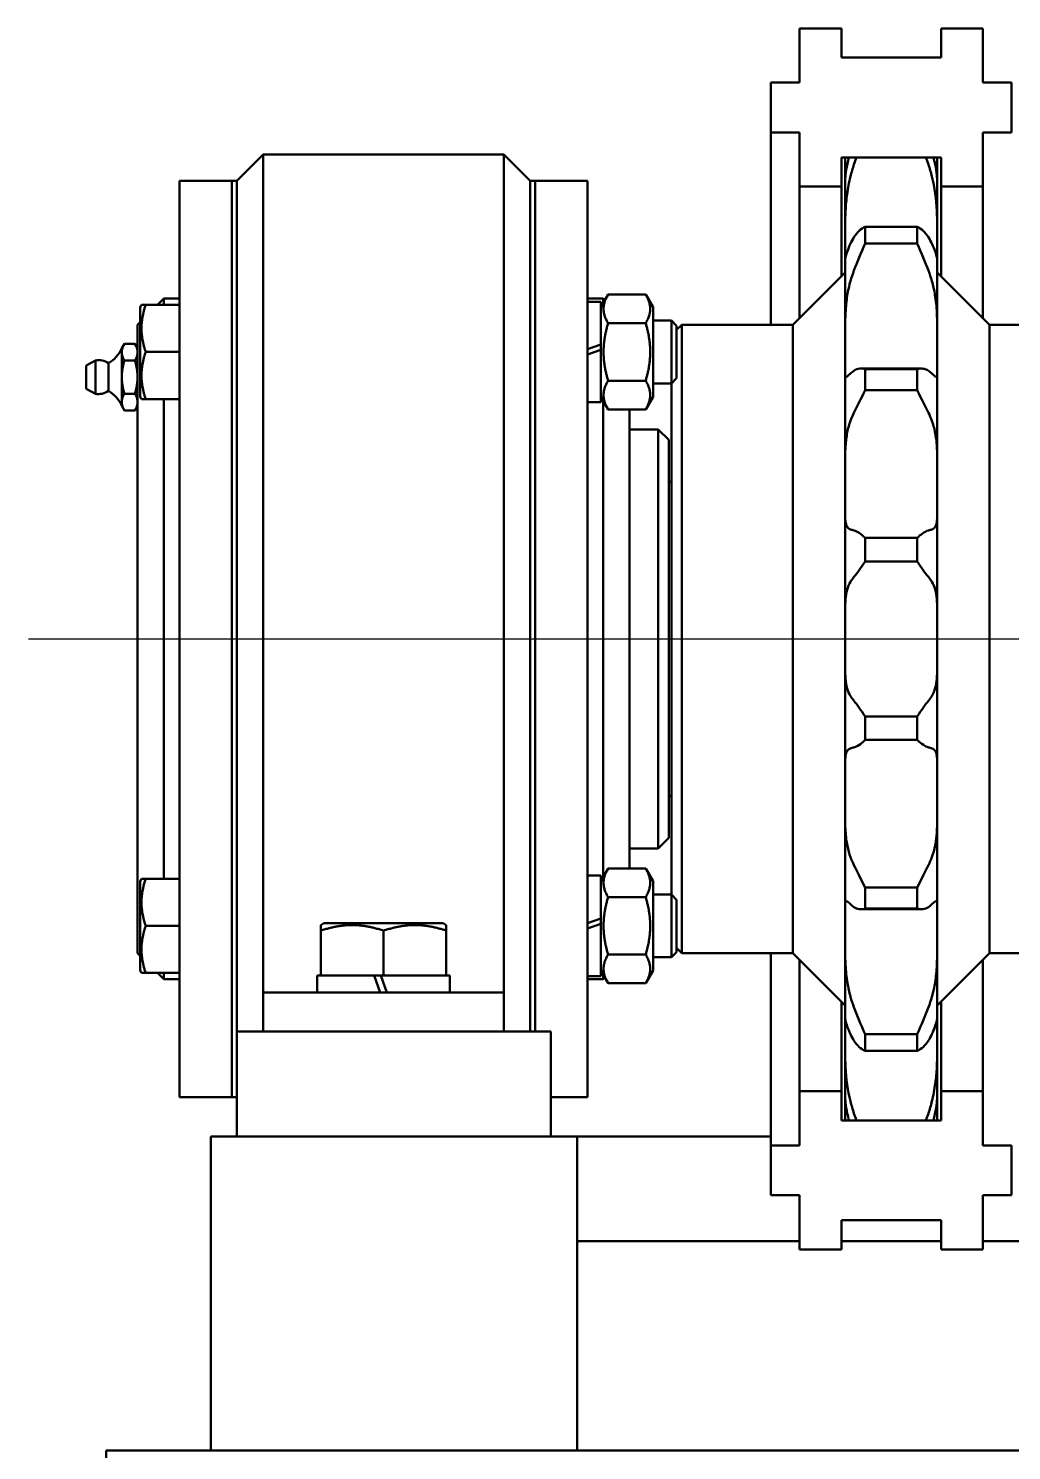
# Model space of a CAD drawing. Header units: millimetres. Extents: x 0 to 25230, y 0 to 17820.
# Drawn here: x 10205.2 to 10346.1, y 6324.6 to 6528.3 of the extents above; entities that cross this region are included whole.
import ezdxf

# ---------------------------------------------------------------- set-up
doc = ezdxf.new("R2010")
doc.units = ezdxf.units.MM
doc.header["$LTSCALE"] = 30
doc.linetypes.add('CHAIN', pattern=[0.7087, 0.4724, -0.0591, 0.1181, -0.0591])
for name, color, linetype, lineweight in [('Видимый контур (ГОСТ)', 7, 'Continuous', 50), ('Осевая линия (ГОСТ)', 7, 'Continuous', 25), ('Штриховка (ГОСТ)', 7, 'Continuous', 18)]:
    doc.layers.add(name, color=color, linetype=linetype, lineweight=lineweight)
pattern_1 = [(60, (0, 0), (-82.4889, 47.625), [])]

msp = doc.modelspace()

# ---------------------------------------------------------------- hatches: boundary and pattern name
at = {"layer": 'Штриховка (ГОСТ)'}
h = msp.add_hatch(dxfattribs=at)
h.set_pattern_fill('ANSI31', color=256, scale=762, angle=14.999978, style=0)
h.set_pattern_definition(pattern_1)
h.paths.add_polyline_path([(10321.6604, 6509.7848), (10335.9479, 6509.7848), (10335.9479, 6505.6036), (10341.9479, 6505.6036), (10341.9479, 6513.3548), (10346.0542, 6513.3548), (10346.0542, 6520.5023), (10341.9479, 6520.5023), (10341.9479, 6528.2536), (10335.9479, 6528.2536), (10335.9479, 6524.0723), (10321.6604, 6524.0723), (10321.6604, 6528.2536), (10315.6604, 6528.2536), (10315.6604, 6520.5023), (10311.5542, 6520.5023), (10311.5542, 6513.3548), (10315.6604, 6513.3548), (10315.6604, 6505.6036), (10321.6604, 6505.6036)])
h = msp.add_hatch(dxfattribs=at)
h.set_pattern_fill('ANSI31', color=256, scale=762, angle=14.999978, style=0)
h.set_pattern_definition(pattern_1)
h.paths.add_polyline_path([(10315.6604, 6353.3833), (10321.6604, 6353.3833), (10321.6604, 6357.5645), (10335.9479, 6357.5645), (10335.9479, 6353.3833), (10341.9479, 6353.3833), (10341.9479, 6361.1345), (10346.0542, 6361.1345), (10346.0542, 6368.282), (10341.9479, 6368.282), (10341.9479, 6376.0333), (10335.9479, 6376.0333), (10335.9479, 6371.852), (10321.6604, 6371.852), (10321.6604, 6376.0333), (10315.6604, 6376.0333), (10315.6604, 6368.282), (10311.5542, 6368.282), (10311.5542, 6361.1345), (10315.6604, 6361.1345)])

# ---------------------------------------------------------------- linework, layer by layer
at = {"layer": 'Видимый контур (ГОСТ)'}
for p, q in [((10321.6604, 6528.2536), (10315.6604, 6528.2536)), ((10315.6604, 6528.2536), (10315.6604, 6520.5023)), ((10321.6604, 6524.0723), (10321.6604, 6528.2536)), ((10341.9479, 6528.2536), (10335.9479, 6528.2536)), ((10335.9479, 6528.2536), (10335.9479, 6524.0723)), ((10341.9479, 6520.5023), (10341.9479, 6528.2536)), ((10335.9479, 6524.0723), (10321.6604, 6524.0723)), ((10315.6604, 6520.5023), (10311.5542, 6520.5023)), ((10311.5542, 6520.5023), (10311.5542, 6513.3548)), ((10346.0542, 6520.5023), (10341.9479, 6520.5023)), ((10346.0542, 6513.3548), (10346.0542, 6520.5023)), ((10311.5542, 6513.3548), (10315.6604, 6513.3548)), ((10311.5542, 6485.8184), (10311.5542, 6513.3548)), ((10315.6604, 6513.3548), (10315.6604, 6505.6036)), ((10341.9479, 6505.6036), (10341.9479, 6513.3548)), ((10341.9479, 6513.3548), (10346.0542, 6513.3548)), ((10235.0542, 6506.4434), (10238.8042, 6510.1934)), ((10238.8042, 6510.1934), (10238.8042, 6440.8184)), ((10273.3042, 6510.1934), (10238.8042, 6510.1934)), ((10273.3042, 6440.8184), (10273.3042, 6510.1934)), ((10277.0542, 6506.4434), (10273.3042, 6510.1934)), ((10321.6604, 6509.7848), (10335.9479, 6509.7848)), ((10321.6604, 6505.6036), (10321.6604, 6509.7848)), ((10322.2154, 6509.7848), (10322.2154, 6508.8985)), ((10335.3929, 6508.8985), (10335.3929, 6509.7848)), ((10335.9479, 6509.7848), (10335.9479, 6505.6036)), ((10322.2154, 6506.3157), (10322.2154, 6508.8985)), ((10335.3929, 6508.8985), (10335.3929, 6506.3157)), ((10226.8042, 6506.4434), (10226.8042, 6488.669)), ((10234.3042, 6506.4434), (10226.8042, 6506.4434)), ((10234.3042, 6506.4434), (10234.3042, 6375.1934)), ((10235.0542, 6506.4434), (10234.3042, 6506.4434)), ((10234.3042, 6506.4434), (10234.3042, 6375.1934)), ((10235.0542, 6506.4434), (10235.0542, 6384.5684)), ((10235.0542, 6506.4434), (10235.0542, 6384.5684)), ((10277.0542, 6384.5684), (10277.0542, 6506.4434)), ((10277.0542, 6384.5684), (10277.0542, 6506.4434)), ((10277.0542, 6506.4434), (10277.8042, 6506.4434)), ((10277.8042, 6384.5684), (10277.8042, 6506.4434)), ((10277.8042, 6384.5684), (10277.8042, 6506.4434)), ((10277.8042, 6506.4434), (10285.3042, 6506.4434)), ((10285.3042, 6375.1934), (10285.3042, 6506.4434)), ((10322.2154, 6506.3157), (10322.2154, 6500.0887)), ((10335.3929, 6500.0887), (10335.3929, 6506.3157)), ((10315.6604, 6505.6036), (10321.6604, 6505.6036)), ((10315.6604, 6486.7634), (10315.6604, 6505.6036)), ((10321.6604, 6492.7634), (10321.6604, 6505.6036)), ((10335.9479, 6505.6036), (10341.9479, 6505.6036)), ((10335.9479, 6492.7634), (10335.9479, 6505.6036)), ((10341.9479, 6486.7634), (10341.9479, 6505.6036)), ((10322.2154, 6495.1759), (10322.2154, 6500.0887)), ((10332.5359, 6499.836), (10325.0724, 6499.836)), ((10325.0724, 6497.4303), (10325.0724, 6499.836)), ((10332.5359, 6499.836), (10332.5359, 6497.4303)), ((10335.3929, 6500.0887), (10335.3929, 6495.1759)), ((10325.0724, 6497.4303), (10332.5359, 6497.4303)), ((10322.2154, 6495.1759), (10322.2154, 6485.477)), ((10335.3929, 6485.477), (10335.3929, 6495.1759)), ((10314.7154, 6485.8184), (10322.2154, 6493.3184)), ((10342.8929, 6485.8184), (10335.3929, 6493.3184)), ((10223.6547, 6488.669), (10224.5542, 6489.5684)), ((10224.5542, 6489.5684), (10224.5542, 6488.669)), ((10226.8042, 6489.5684), (10224.5542, 6489.5684)), ((10285.3042, 6489.5684), (10287.5542, 6489.5684)), ((10287.1792, 6488.3315), (10288.2269, 6490.1463)), ((10287.5542, 6488.981), (10287.5542, 6489.5684)), ((10287.7692, 6489.3534), (10287.5542, 6489.5684)), ((10293.6314, 6490.1463), (10288.2269, 6490.1463)), ((10294.6792, 6488.3315), (10293.6314, 6490.1463)), ((10221.1792, 6488.3315), (10221.374, 6488.669)), ((10221.1792, 6475.5065), (10221.1792, 6488.3315)), ((10221.9769, 6488.669), (10221.374, 6488.669)), ((10221.9769, 6488.669), (10226.8042, 6488.669)), ((10226.8042, 6488.669), (10226.8042, 6488.489)), ((10226.8042, 6488.489), (10226.8042, 6393.1479)), ((10285.3042, 6489.119), (10287.1792, 6489.119)), ((10287.1792, 6489.119), (10287.1792, 6482.9765)), ((10294.6792, 6475.5065), (10294.6792, 6488.3315)), ((10220.8042, 6485.8184), (10221.1792, 6486.1934)), ((10220.8042, 6485.8184), (10220.8042, 6395.8184)), ((10293.6314, 6486.0326), (10288.2269, 6486.0326)), ((10294.6792, 6486.419), (10297.3042, 6486.419)), ((10297.3042, 6477.419), (10297.3042, 6486.419)), ((10298.0542, 6485.669), (10297.3042, 6486.419)), ((10298.0542, 6485.0684), (10298.8042, 6485.8184)), ((10298.0542, 6485.669), (10298.0542, 6478.169)), ((10298.8042, 6485.8184), (10298.8042, 6395.8184)), ((10314.7154, 6485.8184), (10298.8042, 6485.8184)), ((10314.7154, 6485.8184), (10314.7154, 6395.8184)), ((10322.2154, 6478.7152), (10322.2154, 6485.477)), ((10335.3929, 6485.477), (10335.3929, 6478.7152)), ((10342.8929, 6485.8184), (10342.8929, 6395.8184)), ((10358.8042, 6485.8184), (10342.8929, 6485.8184)), ((10218.5542, 6482.4434), (10218.9226, 6483.0816)), ((10218.5542, 6481.8908), (10218.5542, 6482.4434)), ((10218.5542, 6478.3184), (10218.5542, 6481.8908)), ((10220.4357, 6483.0816), (10218.9226, 6483.0816)), ((10220.8042, 6482.4434), (10220.4357, 6483.0816)), ((10221.9769, 6481.919), (10226.8042, 6481.919)), ((10287.1792, 6482.9765), (10285.3042, 6482.294)), ((10285.3042, 6481.544), (10287.1792, 6482.2265)), ((10287.1792, 6482.9765), (10287.1792, 6482.2265)), ((10287.1792, 6482.2265), (10287.1792, 6474.719)), ((10213.4542, 6476.7203), (10213.4542, 6479.9165)), ((10213.5328, 6480.0485), (10214.7631, 6480.714)), ((10214.7631, 6475.9228), (10214.7631, 6480.714)), ((10216.6242, 6476.3309), (10216.6242, 6480.3059)), ((10220.4357, 6480.7), (10218.9226, 6480.7)), ((10333.1397, 6479.5399), (10324.4687, 6479.5399)), ((10332.5359, 6479.4535), (10325.0724, 6479.4535)), ((10325.0724, 6476.422), (10325.0724, 6479.4535)), ((10332.5359, 6479.4535), (10332.5359, 6476.422)), ((10218.5542, 6474.7461), (10218.5542, 6478.3184)), ((10293.6314, 6477.8054), (10288.2269, 6477.8054)), ((10294.6792, 6477.419), (10297.3042, 6477.419)), ((10298.0542, 6478.169), (10297.3042, 6477.419)), ((10297.3042, 6477.419), (10297.3042, 6404.2179)), ((10322.2154, 6478.7152), (10322.2154, 6466.4939)), ((10335.3929, 6466.4939), (10335.3929, 6478.7152)), ((10213.5328, 6476.5884), (10214.7631, 6475.9228)), ((10220.4357, 6475.9369), (10218.9226, 6475.9369)), ((10221.1792, 6475.5065), (10221.374, 6475.169)), ((10221.374, 6475.169), (10221.9769, 6475.169)), ((10221.9769, 6475.169), (10226.8042, 6475.169)), ((10224.5542, 6475.169), (10224.5542, 6406.4679)), ((10287.1792, 6475.5065), (10288.2269, 6473.6918)), ((10294.6792, 6475.5065), (10293.6314, 6473.6918)), ((10325.0724, 6476.422), (10332.5359, 6476.422)), ((10218.5542, 6474.1934), (10218.5542, 6474.7461)), ((10218.5542, 6474.1934), (10218.9226, 6473.5553)), ((10220.4357, 6473.5553), (10218.9226, 6473.5553)), ((10220.8042, 6474.1934), (10220.4357, 6473.5553)), ((10285.3042, 6474.719), (10287.1792, 6474.719)), ((10287.5542, 6406.7799), (10287.5542, 6474.857)), ((10293.6314, 6473.6918), (10288.2269, 6473.6918)), ((10291.3042, 6407.9451), (10291.3042, 6473.6918)), ((10295.4292, 6470.8184), (10291.3042, 6470.8184)), ((10295.4292, 6410.8184), (10295.4292, 6470.8184)), ((10296.9292, 6469.3184), (10295.4292, 6470.8184)), ((10296.9292, 6469.3184), (10296.9292, 6412.3184)), ((10322.2154, 6458.5449), (10322.2154, 6466.4939)), ((10335.3929, 6466.4939), (10335.3929, 6458.5449)), ((10296.9292, 6463.3184), (10297.3042, 6463.3184)), ((10322.2154, 6458.5449), (10322.2154, 6444.9975)), ((10335.3929, 6444.9975), (10335.3929, 6458.5449)), ((10332.5359, 6455.2891), (10325.0724, 6455.2891)), ((10325.0724, 6451.9287), (10325.0724, 6455.2891)), ((10332.5359, 6455.2891), (10332.5359, 6451.9287)), ((10325.0724, 6451.9287), (10332.5359, 6451.9287)), ((10322.2154, 6436.6394), (10322.2154, 6444.9975)), ((10335.3929, 6444.9975), (10335.3929, 6436.6394)), ((10238.8042, 6393.9434), (10238.8042, 6440.8184)), ((10273.3042, 6440.8184), (10273.3042, 6393.9434)), ((10322.2154, 6436.6394), (10322.2154, 6423.092)), ((10335.3929, 6423.092), (10335.3929, 6436.6394)), ((10332.5359, 6429.7082), (10325.0724, 6429.7082)), ((10325.0724, 6426.3478), (10325.0724, 6429.7082)), ((10332.5359, 6429.7082), (10332.5359, 6426.3478)), ((10325.0724, 6426.3478), (10332.5359, 6426.3478)), ((10322.2154, 6415.143), (10322.2154, 6423.092)), ((10335.3929, 6423.092), (10335.3929, 6415.143)), ((10296.9292, 6418.3184), (10297.3042, 6418.3184)), ((10322.2154, 6415.143), (10322.2154, 6402.9217)), ((10335.3929, 6402.9217), (10335.3929, 6415.143)), ((10296.9292, 6412.3184), (10295.4292, 6410.8184)), ((10295.4292, 6410.8184), (10291.3042, 6410.8184)), ((10287.1792, 6406.1304), (10288.2269, 6407.9451)), ((10293.6314, 6407.9451), (10288.2269, 6407.9451)), ((10294.6792, 6406.1304), (10293.6314, 6407.9451)), ((10221.1792, 6406.1304), (10221.374, 6406.4679)), ((10221.1792, 6393.3054), (10221.1792, 6406.1304)), ((10221.9769, 6406.4679), (10221.374, 6406.4679)), ((10221.9769, 6406.4679), (10226.8042, 6406.4679)), ((10285.3042, 6406.9179), (10287.1792, 6406.9179)), ((10287.1792, 6406.9179), (10287.1792, 6400.7753)), ((10294.6792, 6393.3054), (10294.6792, 6406.1304)), ((10294.6792, 6404.2179), (10297.3042, 6404.2179)), ((10297.3042, 6395.2179), (10297.3042, 6404.2179)), ((10298.0542, 6403.4679), (10297.3042, 6404.2179)), ((10332.5359, 6405.2148), (10325.0724, 6405.2148)), ((10325.0724, 6402.1834), (10325.0724, 6405.2148)), ((10332.5359, 6405.2148), (10332.5359, 6402.1834)), ((10293.6314, 6403.8315), (10288.2269, 6403.8315)), ((10298.0542, 6403.4679), (10298.0542, 6395.9679)), ((10322.2154, 6396.1598), (10322.2154, 6402.9217)), ((10333.1397, 6402.097), (10324.4687, 6402.097)), ((10325.0724, 6402.1834), (10332.5359, 6402.1834)), ((10335.3929, 6402.9217), (10335.3929, 6396.1598)), ((10247.5042, 6400.0934), (10247.0542, 6399.8336)), ((10247.0542, 6399.8336), (10247.0542, 6399.0298)), ((10247.5042, 6400.0934), (10264.6042, 6400.0934)), ((10264.6042, 6400.0934), (10265.0542, 6399.8336)), ((10265.0542, 6399.0298), (10265.0542, 6399.8336)), ((10287.1792, 6400.7753), (10285.3042, 6400.0929)), ((10285.3042, 6399.3429), (10287.1792, 6400.0253)), ((10287.1792, 6400.7753), (10287.1792, 6400.0253)), ((10287.1792, 6400.0253), (10287.1792, 6392.5179)), ((10221.9769, 6399.7179), (10226.8042, 6399.7179)), ((10247.0542, 6399.0298), (10247.0542, 6392.5934)), ((10256.0542, 6399.0298), (10256.0542, 6392.5934)), ((10265.0542, 6399.0298), (10265.0542, 6392.5934)), ((10220.8042, 6395.8184), (10221.1792, 6395.4434)), ((10298.0542, 6395.9679), (10297.3042, 6395.2179)), ((10298.0542, 6396.5684), (10298.8042, 6395.8184)), ((10314.7154, 6395.8184), (10298.8042, 6395.8184)), ((10311.5542, 6368.282), (10311.5542, 6395.8184)), ((10314.7154, 6395.8184), (10322.2154, 6388.3184)), ((10322.2154, 6396.1598), (10322.2154, 6386.461)), ((10335.3929, 6386.461), (10335.3929, 6396.1598)), ((10342.8929, 6395.8184), (10335.3929, 6388.3184)), ((10358.8042, 6395.8184), (10342.8929, 6395.8184)), ((10238.8042, 6393.9434), (10238.8042, 6390.1934)), ((10273.3042, 6390.1934), (10273.3042, 6393.9434)), ((10293.6314, 6395.6042), (10288.2269, 6395.6042)), ((10294.6792, 6395.2179), (10297.3042, 6395.2179)), ((10315.6604, 6376.0333), (10315.6604, 6394.8734)), ((10341.9479, 6376.0333), (10341.9479, 6394.8734)), ((10221.1792, 6393.3054), (10221.374, 6392.9679)), ((10221.374, 6392.9679), (10221.9769, 6392.9679)), ((10221.9769, 6392.9679), (10226.8042, 6392.9679)), ((10223.6547, 6392.9679), (10224.5542, 6392.0684)), ((10224.5542, 6392.9679), (10224.5542, 6392.0684)), ((10226.8042, 6392.0684), (10224.5542, 6392.0684)), ((10226.8042, 6393.1479), (10226.8042, 6392.9679)), ((10226.8042, 6392.9679), (10226.8042, 6375.1934)), ((10246.5667, 6392.5934), (10247.0542, 6392.5934)), ((10246.5667, 6390.1934), (10246.5667, 6392.5934)), ((10248.9543, 6392.5934), (10247.0542, 6392.5934)), ((10248.9543, 6392.5934), (10254.1541, 6392.5934)), ((10256.0542, 6392.5934), (10254.1541, 6392.5934)), ((10254.7006, 6392.5934), (10255.5742, 6390.1934)), ((10256.5342, 6390.1934), (10255.6606, 6392.5934)), ((10257.9543, 6392.5934), (10256.0542, 6392.5934)), ((10257.9543, 6392.5934), (10263.1541, 6392.5934)), ((10265.0542, 6392.5934), (10263.1541, 6392.5934)), ((10265.0542, 6392.5934), (10265.5417, 6392.5934)), ((10265.5417, 6390.1934), (10265.5417, 6392.5934)), ((10285.3042, 6392.5179), (10287.1792, 6392.5179)), ((10285.3042, 6392.0684), (10287.5542, 6392.0684)), ((10287.1792, 6393.3054), (10288.2269, 6391.4906)), ((10287.5542, 6392.0684), (10287.5542, 6392.6558)), ((10287.7692, 6392.2834), (10287.5542, 6392.0684)), ((10294.6792, 6393.3054), (10293.6314, 6391.4906)), ((10238.8042, 6390.1934), (10242.5542, 6390.1934)), ((10238.8042, 6390.1934), (10238.8042, 6384.5684)), ((10242.5542, 6390.1934), (10269.5542, 6390.1934)), ((10269.5542, 6390.1934), (10273.3042, 6390.1934)), ((10273.3042, 6384.5684), (10273.3042, 6390.1934)), ((10293.6314, 6391.4906), (10288.2269, 6391.4906)), ((10321.6604, 6376.0333), (10321.6604, 6388.8734)), ((10335.9479, 6376.0333), (10335.9479, 6388.8734)), ((10322.2154, 6381.5482), (10322.2154, 6386.461)), ((10335.3929, 6386.461), (10335.3929, 6381.5482)), ((10235.0542, 6369.5684), (10235.0542, 6384.5684)), ((10235.0542, 6384.5684), (10280.0542, 6384.5684)), ((10280.0542, 6369.5684), (10280.0542, 6384.5684)), ((10332.5359, 6384.2066), (10325.0724, 6384.2066)), ((10325.0724, 6381.8009), (10325.0724, 6384.2066)), ((10332.5359, 6384.2066), (10332.5359, 6381.8009)), ((10322.2154, 6381.5482), (10322.2154, 6375.3212)), ((10325.0724, 6381.8009), (10332.5359, 6381.8009)), ((10335.3929, 6375.3212), (10335.3929, 6381.5482)), ((10321.6604, 6376.0333), (10315.6604, 6376.0333)), ((10315.6604, 6376.0333), (10315.6604, 6368.282)), ((10321.6604, 6371.852), (10321.6604, 6376.0333)), ((10341.9479, 6376.0333), (10335.9479, 6376.0333)), ((10335.9479, 6376.0333), (10335.9479, 6371.852)), ((10341.9479, 6368.282), (10341.9479, 6376.0333)), ((10234.3042, 6375.1934), (10226.8042, 6375.1934)), ((10235.0542, 6375.1934), (10234.3042, 6375.1934)), ((10280.0542, 6375.1934), (10285.3042, 6375.1934)), ((10322.2154, 6372.7384), (10322.2154, 6375.3212)), ((10335.3929, 6375.3212), (10335.3929, 6372.7384)), ((10335.9479, 6371.852), (10321.6604, 6371.852)), ((10322.2154, 6372.7384), (10322.2154, 6371.852)), ((10335.3929, 6371.852), (10335.3929, 6372.7384)), ((10231.3042, 6369.5684), (10283.8042, 6369.5684)), ((10231.3042, 6324.5684), (10231.3042, 6369.5684)), ((10311.5542, 6369.5684), (10283.8042, 6369.5684)), ((10283.8042, 6324.5684), (10283.8042, 6369.5684)), ((10315.6604, 6368.282), (10311.5542, 6368.282)), ((10311.5542, 6368.282), (10311.5542, 6361.1345)), ((10346.0542, 6368.282), (10341.9479, 6368.282)), ((10346.0542, 6361.1345), (10346.0542, 6368.282)), ((10311.5542, 6361.1345), (10315.6604, 6361.1345)), ((10315.6604, 6361.1345), (10315.6604, 6353.3833)), ((10341.9479, 6353.3833), (10341.9479, 6361.1345)), ((10341.9479, 6361.1345), (10346.0542, 6361.1345)), ((10321.6604, 6353.3833), (10321.6604, 6357.5645)), ((10321.6604, 6357.5645), (10335.9479, 6357.5645)), ((10335.9479, 6357.5645), (10335.9479, 6353.3833)), ((10283.8042, 6354.5684), (10315.6604, 6354.5684)), ((10315.6604, 6353.3833), (10321.6604, 6353.3833)), ((10321.6604, 6354.5684), (10335.9479, 6354.5684)), ((10335.9479, 6353.3833), (10341.9479, 6353.3833)), ((10341.9479, 6354.5684), (10373.8042, 6354.5684)), ((10216.3042, 6309.5684), (10216.3042, 6324.5684)), ((10216.3042, 6324.5684), (10441.3042, 6324.5684))]:
    msp.add_line(p, q, dxfattribs=at)
for centre, radius, start, end in [((10214.4248, 6484.2318), 4.5, 299.258564, 336.582826), ((10213.6042, 6479.9165), 0.15, 118.412824, 180), ((10215.2131, 6478.3184), 2.4375, 54.62541, 100.638709), ((10213.6042, 6476.7203), 0.15, 180, 241.587176), ((10215.2131, 6478.3184), 2.4375, 259.361291, 305.37459), ((10214.4248, 6472.405), 4.5, 23.417174, 60.741436)]:
    msp.add_arc(centre, radius, start, end, dxfattribs=at)
for points in [[(10322.2154, 6508.8985), (10322.2154, 6509.18), (10322.2184, 6509.4763), (10322.2261, 6509.7848)], [(10323.4722, 6508.7774), (10323.5828, 6509.1124), (10323.6992, 6509.4485), (10323.8207, 6509.7848)], [(10333.7877, 6509.7848), (10333.9092, 6509.4484), (10334.0256, 6509.1122), (10334.1361, 6508.7774)], [(10322.9708, 6507.0497), (10323.1185, 6507.6376), (10323.2869, 6508.216), (10323.4722, 6508.7774)], [(10334.1361, 6508.7774), (10334.3214, 6508.216), (10334.4898, 6507.6376), (10334.6376, 6507.0497)], [(10334.6376, 6507.0497), (10335.0364, 6505.4627), (10335.2551, 6503.8148), (10335.3439, 6502.1408)], [(10322.2154, 6500.0887), (10322.2154, 6500.7501), (10322.2273, 6501.4413), (10322.2644, 6502.1408)], [(10335.3439, 6502.1408), (10335.381, 6501.4421), (10335.3929, 6500.7508), (10335.3929, 6500.0887)], [(10325.0724, 6499.836), (10324.4792, 6499.575), (10323.9262, 6499.0806), (10323.4722, 6498.349)], [(10334.1361, 6498.349), (10333.6822, 6499.0806), (10333.1291, 6499.575), (10332.5359, 6499.836)], [(10323.4722, 6498.349), (10323.2869, 6498.0503), (10323.1185, 6497.7425), (10322.9708, 6497.4298)], [(10334.6376, 6497.4298), (10334.4898, 6497.7425), (10334.3214, 6498.0503), (10334.1361, 6498.349)], [(10323.4722, 6493.5819), (10323.9262, 6494.7902), (10324.4792, 6496.0952), (10325.0724, 6497.4303)], [(10332.5359, 6497.4303), (10333.1291, 6496.0952), (10333.6822, 6494.7902), (10334.1361, 6493.5819)], [(10322.9708, 6492.064), (10323.1185, 6492.5805), (10323.2869, 6493.0886), (10323.4722, 6493.5819)], [(10334.1361, 6493.5819), (10334.3214, 6493.0887), (10334.4898, 6492.5805), (10334.6376, 6492.064)], [(10335.3929, 6495.1759), (10335.3929, 6495.1684), (10335.381, 6495.2625), (10335.3439, 6495.4551)], [(10322.2154, 6485.477), (10322.2154, 6486.1763), (10322.2273, 6486.8726), (10322.2644, 6487.5441)], [(10323.4722, 6479.2285), (10323.2869, 6479.0968), (10323.1185, 6478.9611), (10322.9708, 6478.8232)], [(10334.1361, 6479.2285), (10333.6822, 6479.5508), (10333.1291, 6479.6178), (10332.5359, 6479.4535)], [(10334.6376, 6478.8232), (10334.4898, 6478.9611), (10334.3214, 6479.0968), (10334.1361, 6479.2285)], [(10322.2644, 6478.3419), (10322.2273, 6478.3663), (10322.2154, 6478.4921), (10322.2154, 6478.7152)], [(10322.9708, 6478.8232), (10322.5719, 6478.451), (10322.3533, 6478.2835), (10322.2644, 6478.3419)], [(10335.3929, 6478.7152), (10335.3929, 6478.4924), (10335.3811, 6478.3664), (10335.3439, 6478.3419)], [(10323.4722, 6473.2215), (10323.9262, 6474.1447), (10324.4792, 6475.233), (10325.0724, 6476.422)], [(10332.5359, 6476.422), (10333.1291, 6475.233), (10333.6822, 6474.1447), (10334.1361, 6473.2215)], [(10322.9708, 6472.062), (10323.1185, 6472.4565), (10323.2869, 6472.8447), (10323.4722, 6473.2215)], [(10334.1361, 6473.2215), (10334.3214, 6472.8448), (10334.4898, 6472.4566), (10334.6376, 6472.062)], [(10335.3929, 6458.5449), (10335.3929, 6458.1286), (10335.3811, 6457.7951), (10335.3439, 6457.5557)], [(10323.4722, 6456.3481), (10323.2869, 6456.3963), (10323.1185, 6456.446), (10322.9708, 6456.4966)], [(10334.6376, 6456.4966), (10334.4898, 6456.446), (10334.3214, 6456.3963), (10334.1361, 6456.3481)], [(10323.4722, 6449.6893), (10323.9262, 6450.2369), (10324.4792, 6451.002), (10325.0724, 6451.9287)], [(10332.5359, 6451.9287), (10333.1291, 6451.002), (10333.6822, 6450.2369), (10334.1361, 6449.6893)], [(10322.9708, 6449.0017), (10323.1185, 6449.2357), (10323.2869, 6449.4659), (10323.4722, 6449.6893)], [(10334.1361, 6449.6893), (10334.3214, 6449.4659), (10334.4898, 6449.2357), (10334.6376, 6449.0017)], [(10334.6376, 6449.0017), (10335.0364, 6448.37), (10335.2551, 6447.537), (10335.3439, 6446.5057)], [(10322.2154, 6444.9975), (10322.2154, 6445.5665), (10322.2273, 6446.0748), (10322.2644, 6446.5057)], [(10335.3439, 6446.5057), (10335.381, 6446.0756), (10335.3929, 6445.5676), (10335.3929, 6444.9975)], [(10322.2644, 6435.1312), (10322.2273, 6435.5613), (10322.2154, 6436.0693), (10322.2154, 6436.6394)], [(10335.3929, 6436.6394), (10335.3929, 6436.0704), (10335.3811, 6435.5621), (10335.3439, 6435.1312)], [(10322.9708, 6432.6352), (10322.572, 6433.2668), (10322.3533, 6434.0999), (10322.2644, 6435.1312)], [(10323.4722, 6431.9475), (10323.2869, 6432.171), (10323.1185, 6432.4012), (10322.9708, 6432.6352)], [(10334.6376, 6432.6352), (10334.4898, 6432.4012), (10334.3214, 6432.171), (10334.1361, 6431.9475)], [(10325.0724, 6429.7082), (10324.4792, 6430.6349), (10323.9262, 6431.4), (10323.4722, 6431.9475)], [(10334.1361, 6431.9475), (10333.6822, 6431.4), (10333.1291, 6430.6349), (10332.5359, 6429.7082)], [(10322.9708, 6425.1403), (10323.1185, 6425.1908), (10323.2869, 6425.2406), (10323.4722, 6425.2888)], [(10334.1361, 6425.2888), (10334.3214, 6425.2406), (10334.4898, 6425.1908), (10334.6376, 6425.1403)], [(10322.2154, 6423.092), (10322.2154, 6423.5083), (10322.2273, 6423.8418), (10322.2644, 6424.0812)], [(10323.4722, 6408.4154), (10323.2869, 6408.7921), (10323.1185, 6409.1803), (10322.9708, 6409.5749)], [(10325.0724, 6405.2148), (10324.4792, 6406.4039), (10323.9262, 6407.4922), (10323.4722, 6408.4154)], [(10334.1361, 6408.4154), (10333.6822, 6407.4922), (10333.1291, 6406.4039), (10332.5359, 6405.2148)], [(10334.6376, 6409.5749), (10334.4898, 6409.1803), (10334.3214, 6408.7921), (10334.1361, 6408.4154)], [(10322.2154, 6402.9217), (10322.2154, 6403.1445), (10322.2273, 6403.2705), (10322.2644, 6403.295)], [(10322.9708, 6402.8136), (10323.1185, 6402.6758), (10323.2869, 6402.5401), (10323.4722, 6402.4084)], [(10323.4722, 6402.4084), (10323.9262, 6402.086), (10324.4792, 6402.0191), (10325.0724, 6402.1834)], [(10334.1361, 6402.4084), (10334.3214, 6402.5401), (10334.4898, 6402.6758), (10334.6376, 6402.8136)], [(10334.6376, 6402.8136), (10335.0364, 6403.1859), (10335.2551, 6403.3534), (10335.3439, 6403.295)], [(10335.3439, 6403.295), (10335.381, 6403.2706), (10335.3929, 6403.1448), (10335.3929, 6402.9217)], [(10335.3929, 6396.1598), (10335.3929, 6395.4606), (10335.381, 6394.7643), (10335.3439, 6394.0928)], [(10323.4722, 6388.055), (10323.2869, 6388.5482), (10323.1185, 6389.0564), (10322.9708, 6389.5729)], [(10325.0724, 6384.2066), (10324.4792, 6385.5417), (10323.9262, 6386.8466), (10323.4722, 6388.055)], [(10334.1361, 6388.055), (10333.6822, 6386.8466), (10333.1291, 6385.5417), (10332.5359, 6384.2066)], [(10334.6376, 6389.5729), (10334.4898, 6389.0564), (10334.3214, 6388.5483), (10334.1361, 6388.055)], [(10322.2154, 6386.461), (10322.2154, 6386.4685), (10322.2273, 6386.3744), (10322.2644, 6386.1818)], [(10322.9708, 6384.2071), (10323.1185, 6383.8944), (10323.2869, 6383.5866), (10323.4722, 6383.2879)], [(10334.1361, 6383.2879), (10334.3214, 6383.5866), (10334.4898, 6383.8943), (10334.6376, 6384.2071)], [(10322.2644, 6379.496), (10322.2273, 6380.1948), (10322.2154, 6380.8861), (10322.2154, 6381.5482)], [(10323.4722, 6383.2879), (10323.9262, 6382.5563), (10324.4792, 6382.0619), (10325.0724, 6381.8009)], [(10332.5359, 6381.8009), (10333.1291, 6382.0619), (10333.6822, 6382.5563), (10334.1361, 6383.2879)], [(10335.3929, 6381.5482), (10335.3929, 6380.8868), (10335.3811, 6380.1956), (10335.3439, 6379.496)], [(10322.9708, 6374.5871), (10322.5719, 6376.1742), (10322.3533, 6377.8221), (10322.2644, 6379.496)], [(10323.4722, 6372.8595), (10323.2869, 6373.4209), (10323.1185, 6373.9993), (10322.9708, 6374.5871)], [(10334.6376, 6374.5871), (10334.4898, 6373.9993), (10334.3214, 6373.4209), (10334.1361, 6372.8595)], [(10323.8206, 6371.8521), (10323.6991, 6372.1885), (10323.5827, 6372.5246), (10323.4722, 6372.8595)], [(10334.1361, 6372.8595), (10334.0255, 6372.5245), (10333.9091, 6372.1884), (10333.7876, 6371.8521)], [(10335.3929, 6372.7384), (10335.3929, 6372.4568), (10335.3899, 6372.1606), (10335.3822, 6371.852)]]:
    msp.add_open_spline(points, degree=3, dxfattribs=at)
for points, knots in [([(10322.7567, 6509.7848), (10322.6686, 6509.4699), (10322.5924, 6509.1638), (10322.3965, 6508.2716), (10322.3119, 6507.7207), (10322.2644, 6507.22)], [-0.536940685, -0.536940685, -0.536940685, -0.536940685, -0.358675887, -0.358675887, 0, 0, 0, 0]), ([(10335.3439, 6507.22), (10335.2979, 6507.7049), (10335.2172, 6508.2369), (10335.0255, 6509.1252), (10334.9453, 6509.4499), (10334.8517, 6509.7848)], [-0.668245935, -0.668245935, -0.668245935, -0.668245935, -0.320853359, -0.320853359, -0.131262736, -0.131262736, -0.131262736, -0.131262736]), ([(10335.3822, 6509.7848), (10335.3881, 6509.5515), (10335.3912, 6509.325), (10335.3927, 6509.0361), (10335.3929, 6508.9669), (10335.3929, 6508.8985)], [-1.745029485, -1.745029485, -1.745029485, -1.745029485, -1.638721649, -1.638721649, -1.604608845, -1.604608845, -1.604608845, -1.604608845]), ([(10322.2644, 6507.22), (10322.2574, 6507.1459), (10322.2512, 6507.0747), (10322.2237, 6506.723), (10322.2158, 6506.4948), (10322.2154, 6506.323), (10322.2154, 6506.3193), (10322.2154, 6506.3157)], [-1.752058641, -1.752058641, -1.752058641, -1.752058641, -1.69886571, -1.69886571, -1.477281601, -1.477281601, -1.4724177, -1.4724177, -1.4724177, -1.4724177]), ([(10322.2644, 6502.1408), (10322.306, 6502.9239), (10322.3759, 6503.7046), (10322.5988, 6505.3535), (10322.7602, 6506.2119), (10322.9708, 6507.0497)], [-0.668278695, -0.668278695, -0.668278695, -0.668278695, -0.354381105, -0.354381105, 0, 0, 0, 0]), ([(10335.3929, 6506.3157), (10335.3929, 6506.3587), (10335.3924, 6506.4057), (10335.3869, 6506.6545), (10335.3733, 6506.9109), (10335.3439, 6507.22)], [-0.412626825, -0.412626825, -0.412626825, -0.412626825, -0.354982867, -0.354982867, -0.132355297, -0.132355297, -0.132355297, -0.132355297]), ([(10322.9708, 6497.4298), (10322.7868, 6497.0403), (10322.6402, 6496.6866), (10322.3964, 6496.0089), (10322.3119, 6495.7018), (10322.2644, 6495.4551)], [-0.668181658, -0.668181658, -0.668181658, -0.668181658, -0.358589773, -0.358589773, 0, 0, 0, 0]), ([(10335.3439, 6495.4551), (10335.2979, 6495.694), (10335.2172, 6495.9896), (10334.9787, 6496.6608), (10334.8283, 6497.026), (10334.6376, 6497.4298)], [-0.668245921, -0.668245921, -0.668245921, -0.668245921, -0.320945007, -0.320945007, 0, 0, 0, 0]), ([(10322.2644, 6495.4551), (10322.2288, 6495.2702), (10322.2164, 6495.1758), (10322.2154, 6495.1755), (10322.2154, 6495.1756), (10322.2154, 6495.1759)], [-1.752585109, -1.752585109, -1.752585109, -1.752585109, -1.483313958, -1.483313958, -1.472479223, -1.472479223, -1.472479223, -1.472479223]), ([(10322.2644, 6487.5441), (10322.3104, 6488.3775), (10322.3911, 6489.189), (10322.6296, 6490.7001), (10322.7801, 6491.3974), (10322.9708, 6492.064)], [-0.668245921, -0.668245921, -0.668245921, -0.668245921, -0.320945007, -0.320945007, 0, 0, 0, 0]), ([(10334.6376, 6492.064), (10334.8215, 6491.4209), (10334.9681, 6490.7492), (10335.2119, 6489.2418), (10335.2964, 6488.4047), (10335.3439, 6487.5441)], [-0.668181658, -0.668181658, -0.668181658, -0.668181658, -0.358589773, -0.358589773, 0, 0, 0, 0]), ([(10335.3439, 6487.5441), (10335.3795, 6486.8994), (10335.392, 6486.2311), (10335.3929, 6485.5312), (10335.3929, 6485.5041), (10335.3929, 6485.477)], [-1.752585109, -1.752585109, -1.752585109, -1.752585109, -1.483313958, -1.483313958, -1.472479223, -1.472479223, -1.472479223, -1.472479223]), ([(10325.0724, 6479.4535), (10324.801, 6479.5287), (10324.5376, 6479.5554), (10323.993, 6479.5028), (10323.7181, 6479.4031), (10323.4722, 6479.2285)], [-0.593077777, -0.593077777, -0.593077777, -0.593077777, -0.321509991, -0.321509991, 0, 0, 0, 0]), ([(10335.3439, 6478.3419), (10335.3024, 6478.3146), (10335.2324, 6478.3367), (10335.0095, 6478.4865), (10334.8481, 6478.6267), (10334.6376, 6478.8232)], [-0.668278695, -0.668278695, -0.668278695, -0.668278695, -0.354381105, -0.354381105, 0, 0, 0, 0]), ([(10322.2644, 6468.3736), (10322.3104, 6469.0925), (10322.3912, 6469.7731), (10322.6297, 6471.0028), (10322.7801, 6471.5529), (10322.9708, 6472.062)], [-0.668245935, -0.668245935, -0.668245935, -0.668245935, -0.320853359, -0.320853359, 0, 0, 0, 0]), ([(10334.6376, 6472.062), (10334.8215, 6471.5709), (10334.968, 6471.0415), (10335.2119, 6469.8174), (10335.2964, 6469.1159), (10335.3439, 6468.3736)], [-0.668181713, -0.668181713, -0.668181713, -0.668181713, -0.358675887, -0.358675887, 0, 0, 0, 0]), ([(10322.2154, 6466.4939), (10322.2154, 6466.6311), (10322.2159, 6466.767), (10322.2214, 6467.4216), (10322.2351, 6467.9153), (10322.2644, 6468.3736)], [-0.412626825, -0.412626825, -0.412626825, -0.412626825, -0.354982867, -0.354982867, -0.132355297, -0.132355297, -0.132355297, -0.132355297]), ([(10335.3439, 6468.3736), (10335.351, 6468.2637), (10335.3571, 6468.1516), (10335.3847, 6467.5625), (10335.3926, 6467.0562), (10335.3929, 6466.5171), (10335.3929, 6466.5055), (10335.3929, 6466.4939)], [-1.752058641, -1.752058641, -1.752058641, -1.752058641, -1.69886571, -1.69886571, -1.477281601, -1.477281601, -1.4724177, -1.4724177, -1.4724177, -1.4724177]), ([(10322.2644, 6457.5557), (10322.2319, 6457.7654), (10322.2187, 6458.0477), (10322.2156, 6458.4445), (10322.2154, 6458.4941), (10322.2154, 6458.5449)], [-1.8843715, -1.8843715, -1.8843715, -1.8843715, -1.638721649, -1.638721649, -1.604608845, -1.604608845, -1.604608845, -1.604608845]), ([(10322.9708, 6456.4966), (10322.7241, 6456.5809), (10322.5452, 6456.7474), (10322.35, 6457.1542), (10322.298, 6457.3394), (10322.2644, 6457.5557)], [-0.668393411, -0.668393411, -0.668393411, -0.668393411, -0.253316123, -0.253316123, 0, 0, 0, 0]), ([(10335.3439, 6457.5557), (10335.2971, 6457.2541), (10335.2144, 6457.0131), (10334.9731, 6456.6719), (10334.8247, 6456.5606), (10334.6376, 6456.4966)], [-0.668247804, -0.668247804, -0.668247804, -0.668247804, -0.314936637, -0.314936637, 0, 0, 0, 0]), ([(10325.0724, 6455.2891), (10324.7663, 6455.5851), (10324.4703, 6455.8262), (10323.9339, 6456.1755), (10323.6915, 6456.2909), (10323.4722, 6456.3481)], [-0.593051536, -0.593051536, -0.593051536, -0.593051536, -0.286735281, -0.286735281, 0, 0, 0, 0]), ([(10334.1361, 6456.3481), (10333.8624, 6456.2767), (10333.5528, 6456.1147), (10333.0002, 6455.7114), (10332.771, 6455.5164), (10332.5359, 6455.2891)], [-0.593170389, -0.593170389, -0.593170389, -0.593170389, -0.235279289, -0.235279289, 0, 0, 0, 0]), ([(10322.2644, 6446.5057), (10322.3061, 6446.9899), (10322.3764, 6447.4325), (10322.5999, 6448.2797), (10322.7609, 6448.6693), (10322.9708, 6449.0017)], [-0.668269128, -0.668269128, -0.668269128, -0.668269128, -0.353182446, -0.353182446, 0, 0, 0, 0]), ([(10335.3439, 6435.1312), (10335.3022, 6434.6469), (10335.2319, 6434.2044), (10335.0085, 6433.3572), (10334.8474, 6432.9675), (10334.6376, 6432.6352)], [-0.668269128, -0.668269128, -0.668269128, -0.668269128, -0.353182446, -0.353182446, 0, 0, 0, 0]), ([(10323.4722, 6425.2888), (10323.7459, 6425.3602), (10324.0556, 6425.5222), (10324.6081, 6425.9255), (10324.8373, 6426.1205), (10325.0724, 6426.3478)], [-0.593170389, -0.593170389, -0.593170389, -0.593170389, -0.235279289, -0.235279289, 0, 0, 0, 0]), ([(10332.5359, 6426.3478), (10332.842, 6426.0518), (10333.138, 6425.8107), (10333.6744, 6425.4614), (10333.9168, 6425.346), (10334.1361, 6425.2888)], [-0.593051536, -0.593051536, -0.593051536, -0.593051536, -0.286735281, -0.286735281, 0, 0, 0, 0]), ([(10322.2644, 6424.0812), (10322.3112, 6424.3828), (10322.3939, 6424.6238), (10322.6352, 6424.965), (10322.7836, 6425.0763), (10322.9708, 6425.1403)], [-0.668247804, -0.668247804, -0.668247804, -0.668247804, -0.314936637, -0.314936637, 0, 0, 0, 0]), ([(10334.6376, 6425.1403), (10334.8842, 6425.056), (10335.0632, 6424.8895), (10335.2583, 6424.4827), (10335.3104, 6424.2974), (10335.3439, 6424.0812)], [-0.668393411, -0.668393411, -0.668393411, -0.668393411, -0.253316123, -0.253316123, 0, 0, 0, 0]), ([(10335.3439, 6424.0812), (10335.3765, 6423.8715), (10335.3896, 6423.5892), (10335.3927, 6423.1924), (10335.3929, 6423.1428), (10335.3929, 6423.092)], [-1.8843715, -1.8843715, -1.8843715, -1.8843715, -1.638721649, -1.638721649, -1.604608845, -1.604608845, -1.604608845, -1.604608845]), ([(10322.2644, 6413.2633), (10322.2574, 6413.3732), (10322.2512, 6413.4853), (10322.2237, 6414.0744), (10322.2158, 6414.5806), (10322.2154, 6415.1198), (10322.2154, 6415.1314), (10322.2154, 6415.143)], [-1.752058641, -1.752058641, -1.752058641, -1.752058641, -1.69886571, -1.69886571, -1.477281601, -1.477281601, -1.4724177, -1.4724177, -1.4724177, -1.4724177]), ([(10335.3929, 6415.143), (10335.3929, 6415.0058), (10335.3924, 6414.8698), (10335.3869, 6414.2153), (10335.3733, 6413.7216), (10335.3439, 6413.2633)], [-0.412626825, -0.412626825, -0.412626825, -0.412626825, -0.354982867, -0.354982867, -0.132355297, -0.132355297, -0.132355297, -0.132355297]), ([(10322.9708, 6409.5749), (10322.7869, 6410.066), (10322.6403, 6410.5954), (10322.3965, 6411.8195), (10322.3119, 6412.521), (10322.2644, 6413.2633)], [-0.668181713, -0.668181713, -0.668181713, -0.668181713, -0.358675887, -0.358675887, 0, 0, 0, 0]), ([(10335.3439, 6413.2633), (10335.2979, 6412.5444), (10335.2172, 6411.8637), (10334.9787, 6410.6341), (10334.8282, 6410.084), (10334.6376, 6409.5749)], [-0.668245935, -0.668245935, -0.668245935, -0.668245935, -0.320853359, -0.320853359, 0, 0, 0, 0]), ([(10322.2644, 6403.295), (10322.306, 6403.3223), (10322.3759, 6403.3002), (10322.5988, 6403.1504), (10322.7602, 6403.0102), (10322.9708, 6402.8136)], [-0.668278695, -0.668278695, -0.668278695, -0.668278695, -0.354381105, -0.354381105, 0, 0, 0, 0]), ([(10332.5359, 6402.1834), (10332.8073, 6402.1082), (10333.0708, 6402.0815), (10333.6153, 6402.1341), (10333.8902, 6402.2338), (10334.1361, 6402.4084)], [-0.593077777, -0.593077777, -0.593077777, -0.593077777, -0.321509991, -0.321509991, 0, 0, 0, 0]), ([(10322.2644, 6394.0928), (10322.2288, 6394.7375), (10322.2164, 6395.4058), (10322.2154, 6396.1057), (10322.2154, 6396.1328), (10322.2154, 6396.1598)], [-1.752585109, -1.752585109, -1.752585109, -1.752585109, -1.483313958, -1.483313958, -1.472479223, -1.472479223, -1.472479223, -1.472479223]), ([(10322.9708, 6389.5729), (10322.7868, 6390.216), (10322.6402, 6390.8877), (10322.3964, 6392.3951), (10322.3119, 6393.2322), (10322.2644, 6394.0928)], [-0.668181658, -0.668181658, -0.668181658, -0.668181658, -0.358589773, -0.358589773, 0, 0, 0, 0]), ([(10335.3439, 6394.0928), (10335.2979, 6393.2594), (10335.2172, 6392.4479), (10334.9787, 6390.9368), (10334.8283, 6390.2395), (10334.6376, 6389.5729)], [-0.668245921, -0.668245921, -0.668245921, -0.668245921, -0.320945007, -0.320945007, 0, 0, 0, 0]), ([(10322.2644, 6386.1818), (10322.3104, 6385.9429), (10322.3911, 6385.6473), (10322.6296, 6384.9761), (10322.7801, 6384.6109), (10322.9708, 6384.2071)], [-0.668245921, -0.668245921, -0.668245921, -0.668245921, -0.320945007, -0.320945007, 0, 0, 0, 0]), ([(10334.6376, 6384.2071), (10334.8215, 6384.5966), (10334.9681, 6384.9503), (10335.2119, 6385.628), (10335.2964, 6385.9351), (10335.3439, 6386.1818)], [-0.668181658, -0.668181658, -0.668181658, -0.668181658, -0.358589773, -0.358589773, 0, 0, 0, 0]), ([(10335.3439, 6386.1818), (10335.3795, 6386.3667), (10335.392, 6386.4611), (10335.3929, 6386.4614), (10335.3929, 6386.4613), (10335.3929, 6386.461)], [-1.752585109, -1.752585109, -1.752585109, -1.752585109, -1.483313958, -1.483313958, -1.472479223, -1.472479223, -1.472479223, -1.472479223]), ([(10335.3439, 6379.496), (10335.3024, 6378.713), (10335.2324, 6377.9323), (10335.0095, 6376.2834), (10334.8481, 6375.425), (10334.6376, 6374.5871)], [-0.668278695, -0.668278695, -0.668278695, -0.668278695, -0.354381105, -0.354381105, 0, 0, 0, 0]), ([(10322.2154, 6375.3212), (10322.2154, 6375.2782), (10322.2159, 6375.2312), (10322.2214, 6374.9824), (10322.2351, 6374.726), (10322.2644, 6374.4169)], [-0.412626825, -0.412626825, -0.412626825, -0.412626825, -0.354982867, -0.354982867, -0.132355297, -0.132355297, -0.132355297, -0.132355297]), ([(10322.2644, 6374.4169), (10322.3104, 6373.932), (10322.3912, 6373.4), (10322.5828, 6372.5117), (10322.663, 6372.187), (10322.7567, 6371.8521)], [-0.668245935, -0.668245935, -0.668245935, -0.668245935, -0.320853359, -0.320853359, -0.131262736, -0.131262736, -0.131262736, -0.131262736]), ([(10334.8517, 6371.8521), (10334.9397, 6372.167), (10335.0159, 6372.473), (10335.2119, 6373.3653), (10335.2964, 6373.9162), (10335.3439, 6374.4169)], [-0.536940685, -0.536940685, -0.536940685, -0.536940685, -0.358675887, -0.358675887, 0, 0, 0, 0]), ([(10335.3439, 6374.4169), (10335.351, 6374.491), (10335.3571, 6374.5622), (10335.3847, 6374.9139), (10335.3926, 6375.1421), (10335.3929, 6375.3139), (10335.3929, 6375.3175), (10335.3929, 6375.3212)], [-1.752058641, -1.752058641, -1.752058641, -1.752058641, -1.69886571, -1.69886571, -1.477281601, -1.477281601, -1.4724177, -1.4724177, -1.4724177, -1.4724177]), ([(10322.2261, 6371.852), (10322.2203, 6372.0854), (10322.2171, 6372.3119), (10322.2156, 6372.6007), (10322.2154, 6372.67), (10322.2154, 6372.7384)], [-1.745029485, -1.745029485, -1.745029485, -1.745029485, -1.638721649, -1.638721649, -1.604608845, -1.604608845, -1.604608845, -1.604608845])]:
    msp.add_open_spline(points, degree=3, knots=knots, dxfattribs=at)
for points, weights in [([(10288.2269, 6490.1463), (10287.0394, 6488.0895), (10288.2269, 6486.0326)], [1, 1.15470053838, 1]), ([(10293.6314, 6486.0326), (10294.8189, 6488.0895), (10293.6314, 6490.1463)], [1, 1.15470053838, 1]), ([(10221.9769, 6481.919), (10220.8519, 6485.294), (10221.9769, 6488.669)], [1.16025403784, 1.33974596216, 1.16025403784]), ([(10288.2269, 6486.0326), (10287.0394, 6481.919), (10288.2269, 6477.8054)], [1, 1.15470053838, 1]), ([(10293.6314, 6477.8054), (10294.8189, 6481.919), (10293.6314, 6486.0326)], [1, 1.15470053838, 1]), ([(10218.9226, 6483.0816), (10218.5542, 6482.4434), (10218.5542, 6481.8908)], [1, 1.0379548493, 1]), ([(10218.5542, 6481.8908), (10218.5542, 6481.3382), (10218.9226, 6480.7)], [1, 1.0379548493, 1]), ([(10220.8042, 6481.8908), (10220.8042, 6482.4434), (10220.4357, 6483.0816)], [1, 1.0379548493, 1]), ([(10220.4357, 6480.7), (10220.8042, 6481.3382), (10220.8042, 6481.8908)], [1, 1.0379548493, 1]), ([(10221.9769, 6475.169), (10220.8519, 6478.544), (10221.9769, 6481.919)], [1.16025403784, 1.33974596216, 1.16025403784]), ([(10218.9226, 6480.7), (10218.5542, 6479.4237), (10218.5542, 6478.3184)], [1, 1.0379548493, 1]), ([(10220.8042, 6478.3184), (10220.8042, 6479.4237), (10220.4357, 6480.7)], [1, 1.0379548493, 1]), ([(10218.5542, 6478.3184), (10218.5542, 6477.2132), (10218.9226, 6475.9369)], [1, 1.0379548493, 1]), ([(10220.4357, 6475.9369), (10220.8042, 6477.2132), (10220.8042, 6478.3184)], [1, 1.0379548493, 1]), ([(10288.2269, 6477.8054), (10287.0394, 6475.7486), (10288.2269, 6473.6918)], [1, 1.15470053838, 1]), ([(10293.6314, 6473.6918), (10294.8189, 6475.7486), (10293.6314, 6477.8054)], [1, 1.15470053838, 1]), ([(10218.9226, 6475.9369), (10218.5542, 6475.2987), (10218.5542, 6474.7461)], [1, 1.0379548493, 1]), ([(10220.8042, 6474.7461), (10220.8042, 6475.2987), (10220.4357, 6475.9369)], [1, 1.0379548493, 1]), ([(10218.5542, 6474.7461), (10218.5542, 6474.1934), (10218.9226, 6473.5553)], [1, 1.0379548493, 1]), ([(10220.4357, 6473.5553), (10220.8042, 6474.1934), (10220.8042, 6474.7461)], [1, 1.0379548493, 1]), ([(10288.2269, 6407.9451), (10287.0394, 6405.8883), (10288.2269, 6403.8315)], [1, 1.15470053838, 1]), ([(10293.6314, 6403.8315), (10294.8189, 6405.8883), (10293.6314, 6407.9451)], [1, 1.15470053838, 1]), ([(10221.9769, 6399.7179), (10220.8519, 6403.0929), (10221.9769, 6406.4679)], [1.16025403784, 1.33974596216, 1.16025403784]), ([(10288.2269, 6403.8315), (10287.0394, 6399.7179), (10288.2269, 6395.6042)], [1, 1.15470053838, 1]), ([(10293.6314, 6395.6042), (10294.8189, 6399.7179), (10293.6314, 6403.8315)], [1, 1.15470053838, 1]), ([(10247.0542, 6399.0298), (10251.5542, 6400.5298), (10256.0542, 6399.0298)], [1.16025403784, 1.33974596216, 1.16025403784]), ([(10256.0542, 6399.0298), (10260.5542, 6400.5298), (10265.0542, 6399.0298)], [1.16025403784, 1.33974596216, 1.16025403784]), ([(10221.9769, 6392.9679), (10220.8519, 6396.3429), (10221.9769, 6399.7179)], [1.16025403784, 1.33974596216, 1.16025403784]), ([(10288.2269, 6395.6042), (10287.0394, 6393.5474), (10288.2269, 6391.4906)], [1, 1.15470053838, 1]), ([(10293.6314, 6391.4906), (10294.8189, 6393.5474), (10293.6314, 6395.6042)], [1, 1.15470053838, 1])]:
    msp.add_rational_spline(points, weights, degree=2, dxfattribs=at)
at = {"layer": 'Осевая линия (ГОСТ)', "linetype": 'CHAIN', "ltscale": 11.993792}
msp.add_line((10205.1718, 6440.8184), (14633.8042, 6440.8184), dxfattribs=at)

doc.saveas('drawing.dxf')
